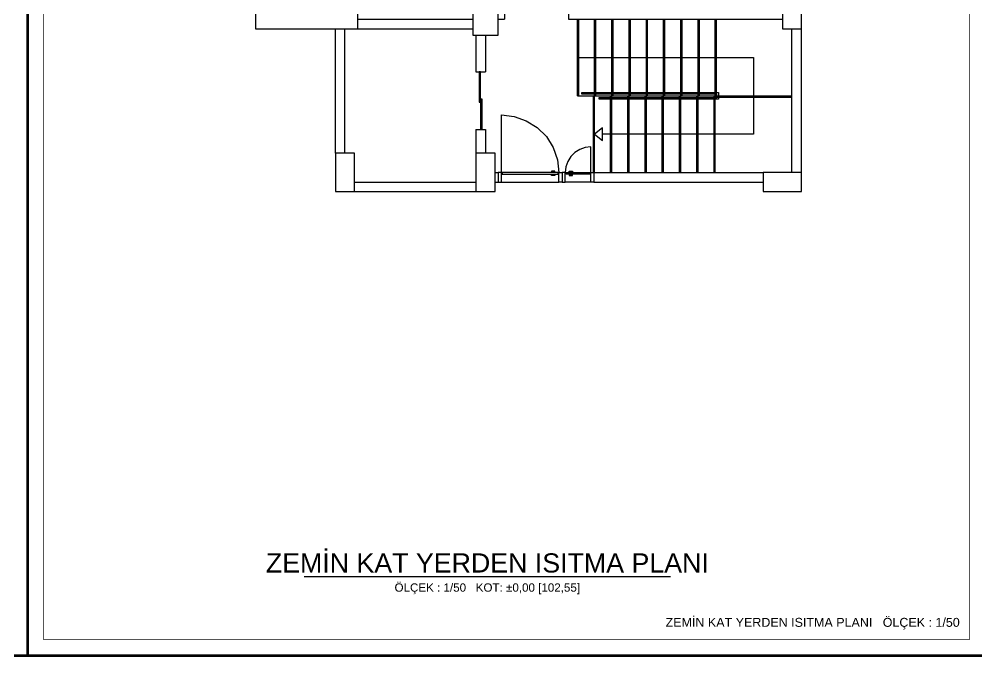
# Model space of a CAD drawing. Header units: centimetres. Extents: x -3952 to 14132, y 6348 to 11752.
# Drawn here: x 4487 to 5987, y 6348 to 7346 of the extents above; entities that cross this region are included whole.
import ezdxf
from ezdxf.enums import TextEntityAlignment as Align

# ---------------------------------------------------------------- set-up
doc = ezdxf.new("R2010")
doc.units = ezdxf.units.CM
for name, color, linetype in [('MIMARI', 8, 'Continuous'), ('MIMARI-KOLON', 8, 'Continuous'), ('MTY-KAT-ADI', 1, 'Continuous'), ('MTY-PAFTA', 7, 'Continuous')]:
    doc.layers.add(name, color=color, linetype=linetype)
doc.layers.add('ROTAS-PAFTA-SINIRI', color=8, linetype='Continuous', plot=False)
doc.styles.add('ROTAS', font='arial.ttf')

# ---------------------------------------------------------------- blocks, each defined once
blk = doc.blocks.new('ROTAS_PAFTA')
blk.add_lwpolyline([(0, 0), (1, 0), (1, 1), (0, 1)], close=True)

msp = doc.modelspace()

# ---------------------------------------------------------------- linework, layer by layer
at = {"layer": 'MIMARI'}
for p, q in [((5247.1, 7361.3), (5247.1, 7346.3)), ((5347.1, 7361.3), (5347.1, 7346.3)), ((5017.1, 7346.3), (5197.1, 7346.3)), ((5237.1, 7346.3), (5247.1, 7346.3)), ((5347.1, 7346.3), (5682.1, 7346.3)), ((5361.1, 7226.3), (5361.1, 7346.3)), ((5363.1, 7226.3), (5363.1, 7346.3)), ((5388.1, 7226.3), (5388.1, 7346.3)), ((5390.1, 7226.3), (5390.1, 7346.3)), ((5415.1, 7226.3), (5415.1, 7346.3)), ((5417.1, 7226.3), (5417.1, 7346.3)), ((5442.1, 7226.3), (5442.1, 7346.3)), ((5444.1, 7226.3), (5444.1, 7346.3)), ((5469.1, 7226.3), (5469.1, 7346.3)), ((5471.1, 7226.3), (5471.1, 7346.3)), ((5496.1, 7226.3), (5496.1, 7346.3)), ((5498.1, 7226.3), (5498.1, 7346.3)), ((5523.1, 7226.3), (5523.1, 7346.3)), ((5525.1, 7226.3), (5525.1, 7346.3)), ((5550.1, 7226.3), (5550.1, 7346.3)), ((5552.1, 7226.3), (5552.1, 7346.3)), ((5577.1, 7226.3), (5577.1, 7346.3)), ((5579.1, 7226.3), (5579.1, 7346.3)), ((4982.1, 7136.3), (4982.1, 7331.3)), ((4997.1, 7136.3), (4997.1, 7331.3)), ((5017.1, 7331.3), (5197.1, 7331.3)), ((5202.1, 7321.3), (5202.1, 7263.8)), ((5217.1, 7321.3), (5217.1, 7263.8)), ((5697.1, 7106.3), (5697.1, 7331.3)), ((5712.1, 7106.3), (5712.1, 7331.3)), ((5202.1, 7263.8), (5217.1, 7263.8)), ((5361.1, 7226.3), (5577.1, 7226.3)), ((5386.1, 7106.3), (5386.1, 7226.3)), ((5388.1, 7106.3), (5388.1, 7226.3)), ((5413.1, 7106.3), (5413.1, 7226.3)), ((5415.1, 7106.3), (5415.1, 7226.3)), ((5440.1, 7106.3), (5440.1, 7226.3)), ((5442.1, 7106.3), (5442.1, 7226.3)), ((5467.1, 7106.3), (5467.1, 7226.3)), ((5469.1, 7106.3), (5469.1, 7226.3)), ((5494.1, 7106.3), (5494.1, 7226.3)), ((5496.1, 7106.3), (5496.1, 7226.3)), ((5521.1, 7106.3), (5521.1, 7226.3)), ((5523.1, 7106.3), (5523.1, 7226.3)), ((5548.1, 7106.3), (5548.1, 7226.3)), ((5550.1, 7106.3), (5550.1, 7226.3)), ((5575.1, 7106.3), (5575.1, 7226.3)), ((5577.1, 7106.3), (5577.1, 7226.3)), ((5577.1, 7226.3), (5697.1, 7226.3)), ((5577.1, 7224.3), (5697.1, 7224.3)), ((5242.1, 7106.3), (5242.1, 7196.3)), ((5202.1, 7173.8), (5217.1, 7173.8)), ((5202.1, 7173.8), (5202.1, 7136.3)), ((5217.1, 7173.8), (5217.1, 7136.3)), ((5382.1, 7106.3), (5382.1, 7146.3)), ((5232.1, 7106.3), (5237.1, 7106.3)), ((5237.1, 7106.3), (5237.1, 7091.3)), ((5387.1, 7106.3), (5387.1, 7091.3)), ((5387.1, 7106.3), (5652.1, 7106.3)), ((5012.1, 7091.3), (5202.1, 7091.3)), ((5232.1, 7091.3), (5237.1, 7091.3)), ((5242.1, 7091.3), (5332.1, 7091.3)), ((5382.1, 7091.3), (5342.1, 7091.3)), ((5387.1, 7091.3), (5652.1, 7091.3)), ((5012.1, 7076.3), (5202.1, 7076.3))]:
    msp.add_line(p, q, dxfattribs=at)
for points in [[(5361.1, 7286.3), (5637.1, 7286.3), (5637.1, 7166.3), (5400.6, 7166.3)], [(5207.1, 7263.8), (5207.1, 7216.3), (5209.6, 7216.3), (5209.6, 7263.8), (5207.1, 7263.8)], [(5395.1, 7223.8), (5579.6, 7223.8), (5579.6, 7228.8), (5368.1, 7228.8), (5368.1, 7231.3), (5582.1, 7231.3), (5582.1, 7221.3), (5395.1, 7221.3), (5395.1, 7223.8)], [(5209.6, 7221.3), (5209.6, 7173.8), (5212.1, 7173.8), (5212.1, 7221.3), (5209.6, 7221.3)], [(5242.1, 7196.3), (5262.1, 7194.1), (5281.1, 7187.4), (5298.2, 7176.7), (5312.5, 7162.4), (5323.2, 7145.4), (5329.8, 7126.3), (5332.1, 7106.3)], [(5400.6, 7176.3), (5388.1, 7166.3), (5400.6, 7156.3), (5400.6, 7176.3)], [(5382.1, 7146.3), (5373.2, 7145.3), (5364.7, 7142.4), (5357.2, 7137.6), (5350.8, 7131.3), (5346.1, 7123.7), (5343.1, 7115.2), (5342.1, 7106.3)], [(5237.1, 7106.3), (5237.1, 7091.3), (5242.1, 7091.3), (5242.1, 7106.3), (5237.1, 7106.3)], [(5243.3, 7103.8), (5330.8, 7103.8), (5330.8, 7106.3), (5243.3, 7106.3), (5243.3, 7103.8)], [(5320.8, 7108.3), (5320.8, 7107.3), (5325.8, 7107.3), (5325.8, 7108.3), (5320.8, 7108.3)], [(5320.8, 7101.8), (5320.8, 7102.8), (5325.8, 7102.8), (5325.8, 7101.8), (5320.8, 7101.8)], [(5337.1, 7106.3), (5337.1, 7091.3), (5332.1, 7091.3), (5332.1, 7106.3), (5337.1, 7106.3)], [(5337.1, 7106.3), (5337.1, 7091.3), (5342.1, 7091.3), (5342.1, 7106.3), (5337.1, 7106.3)], [(5380.8, 7103.8), (5343.3, 7103.8), (5343.3, 7106.3), (5380.8, 7106.3), (5380.8, 7103.8)], [(5353.3, 7108.3), (5353.3, 7107.3), (5348.3, 7107.3), (5348.3, 7108.3), (5353.3, 7108.3)], [(5353.3, 7101.8), (5353.3, 7102.8), (5348.3, 7102.8), (5348.3, 7101.8), (5353.3, 7101.8)], [(5387.1, 7106.3), (5387.1, 7091.3), (5382.1, 7091.3), (5382.1, 7106.3), (5387.1, 7106.3)]]:
    msp.add_lwpolyline(points, dxfattribs=at)
at = {"layer": 'MIMARI-KOLON'}
for points in [[(5682.1, 7391.3), (5682.1, 7331.3), (5712.1, 7331.3), (5712.1, 7391.3), (5682.1, 7391.3)], [(5237.1, 7371.3), (5197.1, 7371.3), (5197.1, 7321.3), (5237.1, 7321.3), (5237.1, 7371.3)], [(5017.1, 7361.3), (4857.1, 7361.3), (4857.1, 7331.3), (5017.1, 7331.3), (5017.1, 7361.3)], [(4982.1, 7136.3), (4982.1, 7076.3), (5012.1, 7076.3), (5012.1, 7136.3), (4982.1, 7136.3)], [(5202.1, 7136.3), (5202.1, 7076.3), (5232.1, 7076.3), (5232.1, 7136.3), (5202.1, 7136.3)], [(5712.1, 7106.3), (5652.1, 7106.3), (5652.1, 7076.3), (5712.1, 7076.3), (5712.1, 7106.3)]]:
    msp.add_lwpolyline(points, dxfattribs=at)
at = {"layer": 'MTY-KAT-ADI'}
msp.add_line((4932.9, 6474), (5507.1, 6474), dxfattribs=at)
at = {"layer": 'MTY-PAFTA'}
for points, const_width in [([(3000, 6350), (4500, 6350), (4500, 9000), (3000, 9000)], 4), ([(4500, 6350), (6000, 6350), (6000, 9000), (4500, 9000)], 4), ([(4525, 6375), (5975, 6375), (5975, 8975), (4525, 8975)], 1)]:
    msp.add_lwpolyline(points, close=True, dxfattribs=dict(at, const_width=const_width))

# ---------------------------------------------------------------- block references
at = {"layer": 'ROTAS-PAFTA-SINIRI', "xscale": 1500, "yscale": 2650}
for p in [(3000, 6350), (4500, 6350)]:
    msp.add_blockref('ROTAS_PAFTA', p, dxfattribs=at)

# ---------------------------------------------------------------- texts
at = {"layer": 'MTY-KAT-ADI', "style": 'ROTAS'}
for s, height, p in [('ZEMİN KAT YERDEN ISITMA PLANI', 30, (5220, 6480)), ('ÖLÇEK : 1/50   KOT: ±0,00 [102,55]', 13, (5220, 6450))]:
    msp.add_text(s, height=height, dxfattribs=at).set_placement(p, align=Align.CENTER)
at = {"layer": 'MTY-PAFTA', "style": 'ROTAS'}
msp.add_text('ZEMİN KAT YERDEN ISITMA PLANI   ÖLÇEK : 1/50', height=14, dxfattribs=at).set_placement((5960, 6395), align=Align.RIGHT)

doc.saveas('drawing.dxf')
